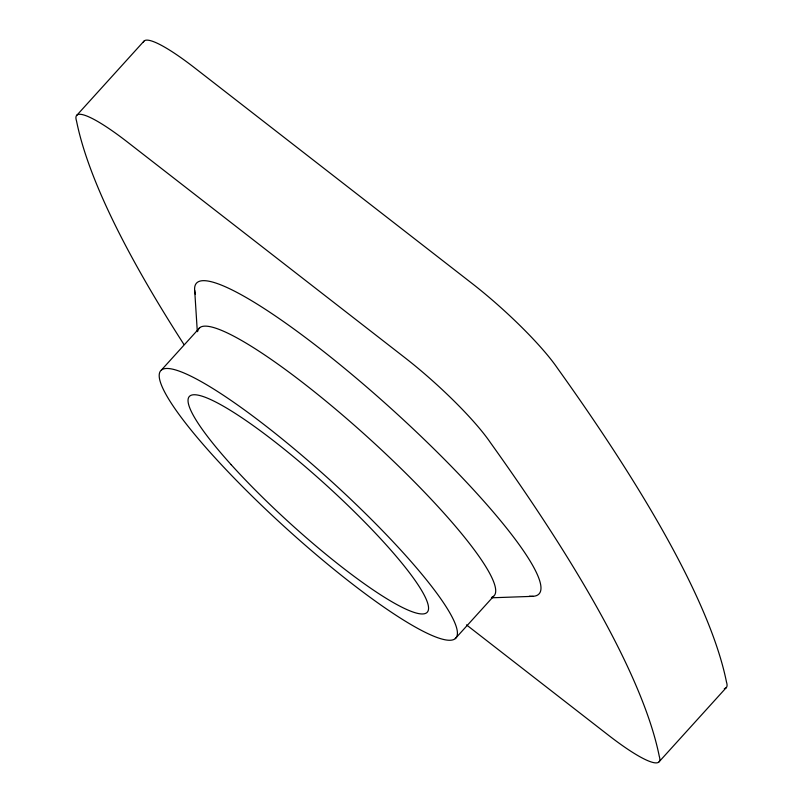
<?xml version="1.0" encoding="UTF-8"?>
<svg xmlns="http://www.w3.org/2000/svg" width="803" height="803" viewBox="0 0 803 803"><rect width="100%" height="100%" fill="white"/><g stroke="black" fill="none" stroke-linecap="round" stroke-linejoin="round"><path stroke-width="1.2" d="M76.676 115.431L143.888 41.244M161.383 370.083L199.676 327.825M455.291 638.596A199.114 32.592 42.2 0 0 257.09 419.276A199.114 32.592 42.2 0 0 212.634 455.14A199.114 32.592 42.2 0 0 455.291 638.596L493.574 596.328M659.112 761.756L726.324 687.569M491.426 597.803L533.202 596.328M466.473 624.875L607.971 734.845A96.34 15.769 42.2 0 0 659.263 756.255A1877.374 307.288 42.2 0 0 490.372 442.573A96.34 15.769 42.2 0 0 404.883 357.676L127.818 142.342A96.34 15.769 42.2 0 0 76.516 120.942A1877.374 307.288 42.2 0 0 183.857 344.346M194.687 290.365L197.257 330.766M195.33 294.209A231.244 37.851 42.2 0 1 392.105 409.46A231.244 37.851 42.2 0 1 529.458 596.217M724.306 688.593A96.34 15.769 42.2 0 0 726.484 682.058A1877.374 307.288 42.2 0 0 557.583 368.376A96.34 15.769 42.2 0 0 472.094 283.479L195.029 68.155A96.34 15.769 42.2 0 0 143.366 42.188M197.578 331.669A199.114 32.592 42.2 0 1 367.473 436.993A199.114 32.592 42.2 0 1 491.577 597.402M231.154 464.666A160.57 26.278 42.2 0 0 426.845 612.609A160.57 26.278 42.2 0 0 267.008 435.748A160.57 26.278 42.2 0 0 231.154 464.666"/></g></svg>
